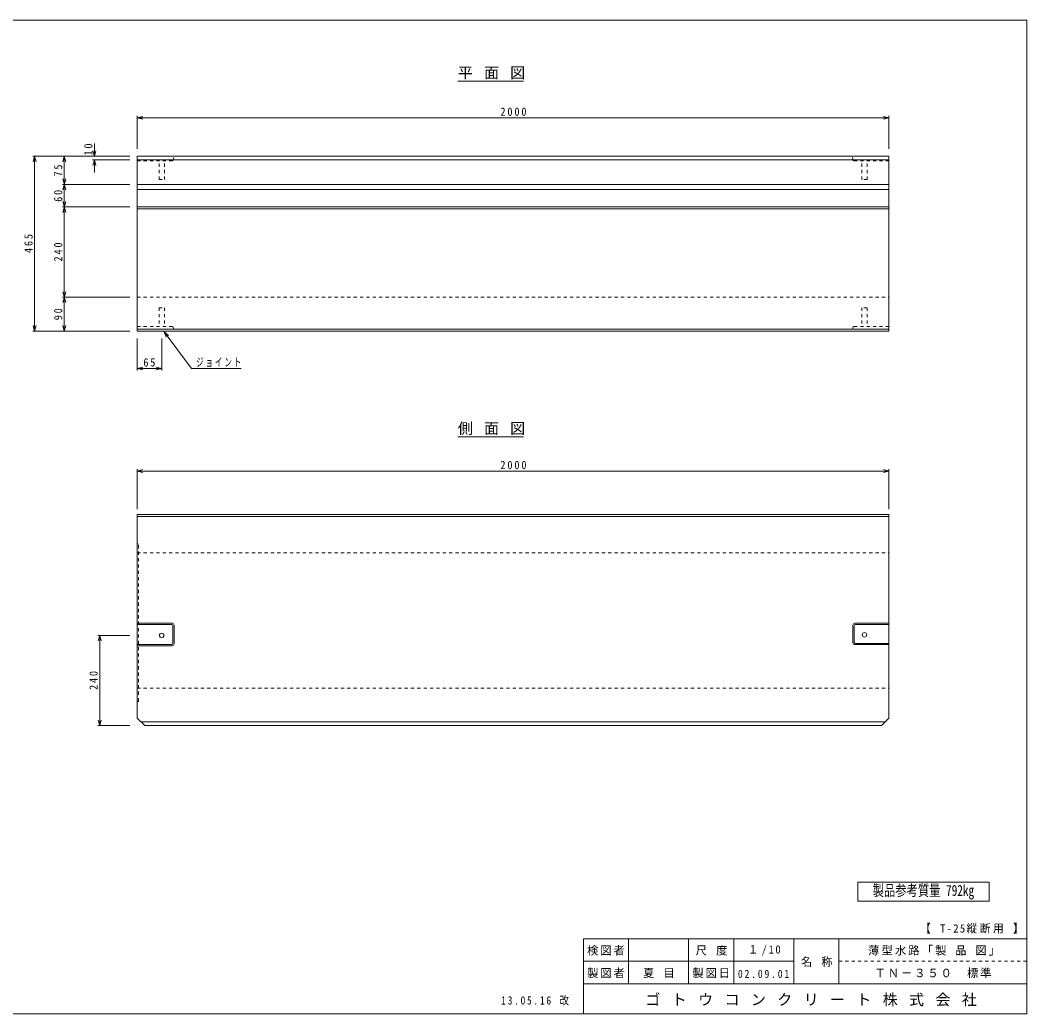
# Model space of a CAD drawing. Units: millimetres, scale not verified. Extents: x -1429 to 4060, y 140 to 2784.
# Drawn here: x 1381 to 4060, y 140 to 2784 of the extents above; entities that cross this region are included whole.
import ezdxf
from ezdxf.enums import TextEntityAlignment as Align

# ---------------------------------------------------------------- set-up
doc = ezdxf.new("R2010")
doc.units = ezdxf.units.MM
doc.header["$LTSCALE"] = 10
doc.linetypes.add('USER1', pattern=[1.693334, 0.846667, -0.846667])
for name, color, linetype, lineweight in [('0-F', 132, 'Continuous', 5), ('0_2', 132, 'Continuous', 5), ('1', 132, 'Continuous', 5)]:
    doc.layers.add(name, color=color, linetype=linetype, lineweight=lineweight)
doc.styles.add('ＭＳ ゴシック', font='')
doc.styles.get('ＭＳ ゴシック').set_extended_font_data('MS Gothic')

msp = doc.modelspace()

# ---------------------------------------------------------------- linework, layer by layer
at = {"layer": '0-F', "color": 7}
for p, q in [((250, 2783.78), (4060, 2783.78)), ((4060, 2783.78), (4060, 140)), ((2880, 140), (2880, 340)), ((2880, 340), (4060, 340)), ((4060, 140), (250, 140))]:
    msp.add_line(p, q, dxfattribs=at)
at = {"layer": '0-F'}
for p, q in [((3000, 220), (3000, 340)), ((3160, 220), (3160, 340)), ((3280, 220), (3280, 340)), ((3440, 220), (3440, 340)), ((3560, 220), (3560, 340)), ((2880, 280), (3440, 280)), ((2880, 220), (4060, 220))]:
    msp.add_line(p, q, dxfattribs=at)
at = {"layer": '0-F', "linetype": 'USER1'}
msp.add_line((3560, 280), (4060, 280), dxfattribs=at)
at = {"layer": '0_2'}
for p, q in [((2545.88, 2621.31), (2721.09, 2621.31)), ((1693.12, 2441.68), (1693.12, 2528.89)), ((1693.12, 2523.89), (1707.61, 2527.78)), ((1693.12, 2523.89), (3693.13, 2523.89)), ((1693.12, 2523.89), (1707.61, 2520.01)), ((3693.13, 2523.89), (3678.64, 2527.78)), ((3693.13, 2523.89), (3678.64, 2520.01)), ((3693.13, 2441.68), (3693.13, 2528.89)), ((1579.14, 2421.68), (1579.14, 2455.38)), ((1673.58, 2421.68), (1414.97, 2421.68)), ((1419.97, 2421.68), (1416.09, 2407.2)), ((1419.97, 2421.68), (1423.86, 2407.2)), ((1419.97, 2421.68), (1419.97, 1956.68)), ((1498.91, 2421.68), (1495.03, 2407.2)), ((1498.91, 2421.68), (1502.8, 2407.2)), ((1498.91, 2421.68), (1498.91, 1956.68)), ((1673.58, 2411.68), (1574.14, 2411.68)), ((1579.14, 2421.68), (1575.26, 2436.17)), ((1579.14, 2411.68), (1575.26, 2397.2)), ((1579.14, 2421.68), (1583.02, 2436.17)), ((1579.14, 2411.68), (1583.02, 2397.2)), ((1579.14, 2411.68), (1579.14, 2378.2)), ((1693.12, 2411.68), (3693.13, 2411.68)), ((1502.8, 2332.2), (1495.03, 2361.17)), ((1495.03, 2332.2), (1502.8, 2361.17)), ((1673.58, 2346.68), (1493.91, 2346.68)), ((1693.12, 2332.87), (3693.13, 2332.87)), ((1673.58, 2286.68), (1493.91, 2286.68)), ((1502.8, 2272.2), (1495.03, 2301.17)), ((1495.03, 2272.2), (1502.8, 2301.17)), ((1693.12, 2281.68), (3693.13, 2281.68)), ((1673.58, 2046.68), (1493.91, 2046.68)), ((1502.8, 2061.17), (1495.03, 2032.19)), ((1495.03, 2061.17), (1502.8, 2032.19)), ((1673.58, 1956.68), (1414.97, 1956.68)), ((1419.97, 1956.68), (1416.09, 1971.17)), ((1419.97, 1956.68), (1423.86, 1971.17)), ((1498.91, 1956.68), (1495.03, 1971.17)), ((1498.91, 1956.68), (1502.8, 1971.17)), ((1693.12, 1961.68), (3693.13, 1961.68)), ((1693.12, 1936.89), (1693.12, 1851.94)), ((1758.12, 1936.89), (1758.12, 1851.94)), ((1764.67, 1954.17), (1837.15, 1856.94)), ((1764.67, 1954.17), (1770.22, 1940.23)), ((1764.67, 1954.17), (1776.45, 1944.87)), ((1693.12, 1856.94), (1707.61, 1860.82)), ((1693.12, 1856.94), (1758.12, 1856.94)), ((1693.12, 1856.94), (1707.61, 1853.06)), ((1758.12, 1856.94), (1743.64, 1860.82)), ((1758.12, 1856.94), (1743.64, 1853.06)), ((1837.15, 1856.94), (1969.8, 1856.94)), ((2545.88, 1675.13), (2721.09, 1675.13)), ((1693.12, 1482.71), (1693.12, 1589.01)), ((1693.12, 1584.01), (1707.61, 1587.89)), ((1693.12, 1584.01), (3693.13, 1584.01)), ((1693.12, 1584.01), (1707.61, 1580.13)), ((3693.13, 1584.01), (3678.64, 1587.89)), ((3693.13, 1584.01), (3678.64, 1580.13)), ((3693.13, 1482.71), (3693.13, 1589.01)), ((1693.12, 1463.5), (3693.13, 1463.5)), ((1786.13, 1179.3), (1693.12, 1179.3)), ((3602.13, 1179.3), (3693.13, 1179.3)), ((1783.12, 1176.3), (1693.12, 1176.3)), ((1788.12, 1127.3), (1788.12, 1171.3)), ((1791.13, 1124.3), (1791.13, 1174.3)), ((3597.13, 1174.3), (3597.13, 1127.3)), ((3600.13, 1130.3), (3600.13, 1171.3)), ((3605.13, 1176.3), (3693.13, 1176.3)), ((3605.13, 1125.3), (3693.13, 1125.3)), ((1783.12, 1122.3), (1693.12, 1122.3)), ((1786.13, 1119.3), (1693.12, 1119.3)), ((3602.13, 1122.3), (3693.13, 1122.3)), ((1703.12, 916.8), (3683.13, 916.8)), ((3610, 440), (3610, 490)), ((3610, 490), (3960, 490)), ((3960, 490), (3960, 440)), ((3960, 440), (3610, 440))]:
    msp.add_line(p, q, dxfattribs=at)
at = {"layer": '0_2', "color": 7}
for p, q in [((1693.12, 2421.68), (3693.13, 2421.68)), ((1693.12, 1956.68), (1693.12, 2421.68)), ((3693.13, 1956.68), (3693.13, 2421.68)), ((1693.12, 2346.68), (3693.13, 2346.68)), ((1693.12, 2286.68), (3693.13, 2286.68)), ((1693.12, 1956.68), (3693.13, 1956.68)), ((1693.12, 1468.4), (3693.13, 1468.4)), ((1693.12, 926.8), (1693.12, 1468.4)), ((3693.13, 926.8), (3693.13, 1468.4)), ((1693.12, 926.8), (1713.12, 906.8)), ((3673.13, 906.8), (3693.13, 926.8)), ((3673.13, 906.8), (1713.12, 906.8))]:
    msp.add_line(p, q, dxfattribs=at)
at = {"layer": '0_2', "linetype": 'USER1'}
for p, q in [((1788.13, 2409.68), (1791.13, 2421.68)), ((3598.13, 2409.68), (3595.13, 2421.68)), ((1693.12, 2409.68), (1788.13, 2409.68)), ((1751.12, 2359.68), (1751.12, 2409.68)), ((1765.12, 2359.68), (1765.12, 2409.68)), ((3693.13, 2409.68), (3598.13, 2409.68)), ((3621.13, 2359.68), (3621.13, 2409.68)), ((3635.13, 2359.68), (3635.13, 2409.68)), ((1751.12, 2359.68), (1765.12, 2359.68)), ((3635.13, 2359.68), (3621.13, 2359.68)), ((1693.12, 2046.68), (3693.13, 2046.68)), ((1751.12, 2018.68), (1765.12, 2018.68)), ((1751.12, 2018.68), (1751.12, 1968.68)), ((1765.12, 2018.68), (1765.12, 1968.68)), ((3621.13, 2018.68), (3621.13, 1968.68)), ((3635.13, 2018.68), (3621.13, 2018.68)), ((3635.13, 2018.68), (3635.13, 1968.68)), ((1693.12, 1968.68), (1788.13, 1968.68)), ((1788.13, 1968.68), (1791.13, 1956.68)), ((3598.13, 1968.68), (3595.13, 1956.68)), ((3693.13, 1968.68), (3598.13, 1968.68)), ((1693.12, 1391.8), (1696.32, 1389.3)), ((1693.12, 1366.8), (3693.13, 1366.8)), ((1696.32, 971.8), (1696.32, 1389.3)), ((1693.12, 1006.8), (3693.13, 1006.8)), ((1693.12, 969.3), (1696.32, 971.8))]:
    msp.add_line(p, q, dxfattribs=at)
at = {"layer": '0_2'}
for centre in [(1758.13, 1146.8), (3628.13, 1148.3)]:
    msp.add_circle(centre, 6, dxfattribs=at)
for centre, start, end in [((1786.13, 1174.3), 0, 90), ((3602.13, 1174.3), 90, 180), ((1783.12, 1171.3), 0, 90), ((3605.13, 1171.3), 90, 180), ((1783.12, 1127.3), 270, 0), ((3602.13, 1127.3), 180, 270), ((3605.13, 1130.3), 180, 270), ((1786.13, 1124.3), 270, 0)]:
    msp.add_arc(centre, 5, start, end, dxfattribs=at)
at = {"layer": '1'}
for p, q in [((1673.36, 1146.8), (1588.15, 1146.8)), ((1593.15, 1146.8), (1589.27, 1132.31)), ((1593.15, 906.8), (1593.15, 1146.8)), ((1593.15, 1146.8), (1597.03, 1132.31)), ((1593.15, 906.8), (1589.27, 921.29)), ((1593.15, 906.8), (1597.03, 921.29)), ((1673.36, 906.8), (1588.15, 906.8))]:
    msp.add_line(p, q, dxfattribs=at)

# ---------------------------------------------------------------- texts
at = {"layer": '0-F', "char_height": 21.99, "attachment_point": 7, "style": 'ＭＳ ゴシック'}
for s, insert in [('\\T1.24;\\W0.95;【\\~T-25縦断用\\~】', (3775.95, 353.55)), ('\\T1.17;検図者', (2890, 295)), ('\\T1.21;尺\\~度', (3178.75, 295)), ('\\T1.29;\\W0.95;１/10', (3317.5, 295)), ('\\T1.19;薄型水路「製\\~品\\~図」', (3637.5, 295)), ('\\T1.21;名\\~称', (3458.75, 265)), ('\\T1.17;製図者', (2890, 235)), ('\\T1.21;夏\\~目', (3038.75, 235)), ('\\T1.17;製図日', (3170, 235)), ('\\T1.39;\\W0.85;02.09.01', (3291.25, 235)), ('\\T1.17;ＴＮ－３５０\u3000標準', (3655, 235)), ('\\T1.35;\\W0.85;13.05.16\\~改', (2661.31, 162.26))]:
    msp.add_mtext(s, dxfattribs=dict(at, insert=insert))
at = {"layer": '0-F', "color": 7, "insert": (3045, 160), "char_height": 29.33, "attachment_point": 7, "style": 'ＭＳ ゴシック'}
msp.add_mtext('\\T1.17;ゴ\\~ト\\~ウ\\~コ\\~ン\\~ク\\~リ\\~ー\\~ト\\~株\\~式\\~会\\~社', dxfattribs=at)
at = {"layer": '0_2', "style": 'ＭＳ ゴシック', "width": 0.75}
msp.add_text('製品参考質量 792kg', height=29.33, dxfattribs=at).set_placement((3650, 445), align=Align.BOTTOM_LEFT)
at = {"layer": '0_2', "color": 7, "char_height": 29.33, "attachment_point": 7, "style": 'ＭＳ ゴシック'}
for s, insert in [('\\T1.16;平\\~面\\~図', (2546.09, 2625.87)), ('\\T1.16;側\\~面\\~図', (2546.09, 1679.69))]:
    msp.add_mtext(s, dxfattribs=dict(at, insert=insert))
at = {"layer": '0_2', "char_height": 21.99, "attachment_point": 7, "style": 'ＭＳ ゴシック'}
for s, insert in [('\\T1.38;\\W0.9;2000', (2659.38, 2528.89)), ('\\T1.36;\\W0.9;65', (1709.37, 1861.94)), ('\\T1.25;\\W0.65;ジョイント', (1849.8, 1860.95)), ('\\T1.38;\\W0.9;2000', (2659.38, 1589.01))]:
    msp.add_mtext(s, dxfattribs=dict(at, insert=insert))
at = {"layer": '0_2', "char_height": 21.99, "attachment_point": 7, "rotation": 90, "style": 'ＭＳ ゴシック'}
for s, insert in [('\\T1.36;\\W0.9;10', (1574.14, 2423.84)), ('\\T1.36;\\W0.9;75', (1493.91, 2367.93)), ('\\T1.36;\\W0.9;60', (1493.91, 2300.43)), ('\\T1.38;\\W0.9;465', (1414.97, 2164.18)), ('\\T1.38;\\W0.9;240', (1493.91, 2141.68)), ('\\T1.36;\\W0.9;90', (1493.91, 1985.43))]:
    msp.add_mtext(s, dxfattribs=dict(at, insert=insert))
at = {"layer": '1', "insert": (1588.15, 1001.8), "char_height": 21.99, "attachment_point": 7, "rotation": 90, "style": 'ＭＳ ゴシック'}
msp.add_mtext('\\T1.37;\\W0.9;240', dxfattribs=at)

doc.saveas('drawing.dxf')
